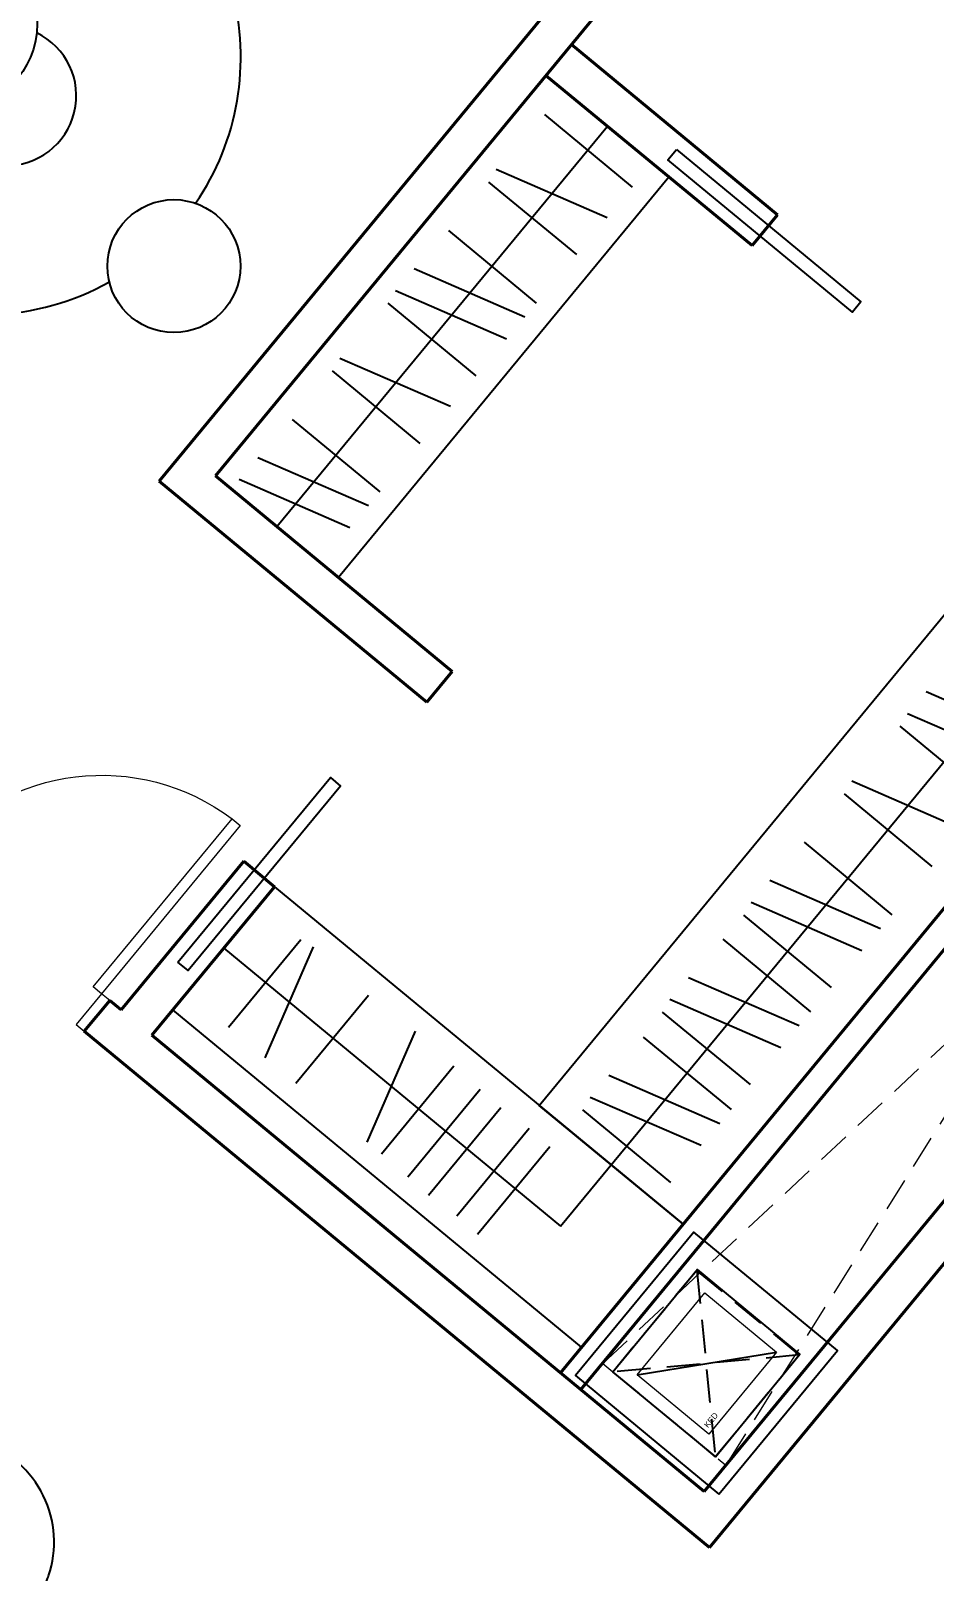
# Model space of a CAD drawing. Header units: millimetres. Extents: x -361681467 to 361175952, y -1292982 to 1550216.
# Drawn here: x -102360 to -98962, y 114538 to 120331 of the extents above; entities that cross this region are included whole.
import ezdxf

# ---------------------------------------------------------------- set-up
doc = ezdxf.new("R2010")
doc.units = ezdxf.units.MM
doc.header["$MEASUREMENT"] = 0
doc.linetypes.add('HIDDEN', pattern=[0.375, 0.25, -0.125])
for name, color, linetype in [('1DOOR', 1, 'Continuous'), ('220403_HDN_Penthouse Plan$0$220207_HDN_HBA_PH_PM$0$FURN', 8, 'Continuous'), ('220403_HDN_Penthouse Plan$0$A-DRAIN', 8, 'Continuous'), ('220403_HDN_Penthouse Plan$0$FURN', 8, 'Continuous'), ('A-_FURN----_E-_N', 251, 'Continuous'), ('A-DRAIN', 251, 'Continuous'), ('KT-Tuong', 1, 'Continuous'), ('MEP-M-DUCT-15', 6, 'Continuous'), ('MEP-M-DUCT-25', 7, 'Continuous'), ('SPE-MEP-General', 71, 'Continuous'), ('trục hút mùi', 21, 'Continuous'), ('Xref_NT1+NT2_MBDV Cot vach_220729$0$ccu12-Thay', 7, 'Continuous')]:
    doc.layers.add(name, color=color, linetype=linetype)
for name, color, linetype, lineweight in [('A-DOOR', 1, 'Continuous', 9), ('KT-lomo nuoc', 3, 'HIDDEN', 5), ('KT-Net cat', 1, 'Continuous', 40), ('SPE-MEP-HVAC', 140, 'Continuous', 0), ('SPE-MEP-M-WALL OPENING', 81, 'Continuous', 0)]:
    doc.layers.add(name, color=color, linetype=linetype, lineweight=lineweight)
doc.styles.get("Standard").update_dxf_attribs({"font": 'arial.ttf'})

# ---------------------------------------------------------------- blocks, each defined once
blk = doc.blocks.new('220403_HDN_Penthouse Plan$0$A$Cece1f3a0')
at = {"layer": '220403_HDN_Penthouse Plan$0$FURN'}
blk.add_circle((0, 0), 436.4, dxfattribs=at)
blk.add_arc((-338.4, -312.8, 0), 355.9, 105.8233, 339.67368, dxfattribs=at)
blk = doc.blocks.new('*U12')
at = {"color": 0}
for points in [[(-1100, -150), (-1100, 0), (-1060, 0), (-1060, -150)], [(-40, -150), (-40, 0), (0, 0), (0, -150)], [(-1020, -150), (-1060, -150), (-1060, -351), (-1020, -351)], [(-40, -150), (-80, -150), (-80, -970), (-40, -970)]]:
    blk.add_lwpolyline(points, close=True, dxfattribs=at)
for centre, radius, start, end in [((-1060.5, -150.4), 200.5, 270.15391, 0.05069), ((-41.5, -152.4), 818.5, 179.8292, 267.30661)]:
    blk.add_arc(centre, radius, start, end, dxfattribs=at)
blk = doc.blocks.new('PH6A')
at = {"layer": '1DOOR', "extrusion": (1.88146e-06, -2.70445e-06, 1), "elevation": -6.6}
blk.add_lwpolyline([(682804.7, 587584.1), (683098.4, 586733.3), (683051.2, 586717), (682757.4, 587567.7)], close=True, dxfattribs=at)
at = {"layer": '1DOOR', "extrusion": (2.70486e-06, 1.88087e-06, 1), "elevation": -3.3}
blk.add_lwpolyline([(679612.5, 585952.8), (680463.3, 586246.3), (680479.6, 586199), (679628.8, 585905.5)], close=True, dxfattribs=at)
at = {"layer": '220403_HDN_Penthouse Plan$0$220207_HDN_HBA_PH_PM$0$FURN', "extrusion": (2.1448e-06, 2.50075e-06, 1)}
blk.add_circle((680963.1, 588194.6, 2.2), 250, dxfattribs=at)
for start, end in [(159.13832, 267.86678), (294.08527, 343.75151)]:
    blk.add_arc((680760.9, 589237.3, 2.2), 967.6, start, end, dxfattribs=at)
at = {"layer": '220403_HDN_Penthouse Plan$0$A-DRAIN', "extrusion": (-3.89214e-07, -3.27146e-06, 1), "elevation": -2.2}
blk.add_lwpolyline([(677484.6, 584840.1), (677253.2, 584647.3, 0.414214), (677240.5, 584508.2), (677430.2, 584280.6, 0.414214), (677986.6, 584229.9), (677990.4, 584233.1), (677994.2, 584236.3, 0.414214), (678044.8, 584792.7), (677855.1, 585020.3, 0.414214), (677716, 585033), (677484.6, 584840.1)], format="xyb", dxfattribs=at)
at = {"layer": 'A-_FURN----_E-_N', "color": 8, "ltscale": 5, "extrusion": (-4.26668e-06, 2.18983e-08, 1)}
for p, q in [((682590.5, 587549.7, -6.3), (682450.7, 587954.5, -6.3)), ((682448.4, 587500.7, -6.3), (682187.2, 587872.7, -6.3)), ((682278.9, 587442.2, -6.3), (682139.1, 587847, -6.3)), ((682055.3, 587365.2, -6.3), (681915.6, 587770, -6.3)), ((681990.4, 587342.7, -6.3), (681729.2, 587714.7, -6.3)), ((681718.2, 587250.3, -6.3), (681578.5, 587655.1, -6.3)), ((681887.7, 587308.9, -6.3), (681626.5, 587680.9, -6.3)), ((681406.6, 587142.8, -6.3), (681266.9, 587547.6, -6.3)), ((681576.2, 587201.3, -6.3), (681315, 587573.3, -6.3)), ((681183.1, 587065.8, -6.3), (681043.3, 587470.6, -6.3)), ((681118.1, 587043.3, -6.3), (680856.9, 587415.3, -6.3)), ((681015.5, 587009.5, -6.3), (680754.3, 587381.5, -6.3)), ((682805.6, 584981.6, -6.3), (682544.4, 585353.6, -6.3)), ((682533.4, 584889.2, -6.3), (682393.7, 585294, -6.3)), ((682702.9, 584947.7, -6.3), (682441.7, 585319.8, -6.3)), ((682391.4, 584840.2, -6.3), (682130.2, 585212.2, -6.3)), ((682221.8, 584781.6, -6.3), (682082.1, 585186.4, -6.3)), ((681998.3, 584704.7, -6.3), (681858.5, 585109.5, -6.3)), ((681933.3, 584682.2, -6.3), (681672.1, 585054.2, -6.3)), ((681661.2, 584589.8, -6.3), (681521.4, 584994.6, -6.3)), ((681830.7, 584648.4, -6.3), (681569.5, 585020.4, -6.3)), ((681547.2, 584552.5, -6.3), (681407.5, 584957.3, -6.3)), ((681379.6, 584496.2, -6.3), (681118.5, 584868.2, -6.3)), ((681482.3, 584530, -6.3), (681221.1, 584902, -6.3)), ((681210.1, 584437.6, -6.3), (681070.4, 584842.4, -6.3)), ((681035.2, 584372.1, -6.3), (680774, 584744.1, -6.3)), ((681100.2, 584394.6, -6.3), (680960.4, 584799.4, -6.3)), ((680932.6, 584338.3, -6.3), (680671.4, 584710.3, -6.3)), ((680763.1, 584279.8, -6.3), (680623.3, 584684.6, -6.3))]:
    blk.add_line(p, q, dxfattribs=at)
at = {"layer": 'A-_FURN----_E-_N', "color": 8, "ltscale": 5, "extrusion": (2.18983e-08, 4.26668e-06, 1)}
for p, q in [((679646.5, 585644.5, -6.3), (680051.3, 585784.2, -6.3)), ((679705, 585475, -6.3), (680077, 585736.2, -6.3)), ((679754, 585332.9, -6.3), (680158.8, 585472.7, -6.3)), ((679867.8, 585003.8, -6.3), (680239.8, 585265, -6.3)), ((679890.4, 584938.8, -6.3), (680295.1, 585078.5, -6.3)), ((679929.3, 584813.1, -6.3), (680334.1, 584952.8, -6.3)), ((679959.6, 584713.4, -4.7), (680364.4, 584853.2, -4.7)), ((680010.4, 584591.8, -4.7), (680415.2, 584731.6, -4.7)), ((680040.7, 584492.2, -3.1), (680445.5, 584632, -3.1))]:
    blk.add_line(p, q, dxfattribs=at)
at = {"layer": 'A-DRAIN'}
for points, elevation in [([(680783.6, 587157), (682629.4, 587794.3)], -6.3), ([(680881.5, 586873.4), (682727.3, 587510.7)], -6.3), ([(679503.2, 585809.5), (680070.4, 586005.3), (680720.7, 584121.7), (680153.6, 583925.9), (679503.2, 585809.5)], -5.6), ([(679786.8, 585907.4), (680322.7, 584355.3)], -5.6), ([(680322.7, 584355.3), (683444.6, 585433.1)], -6.3)]:
    blk.add_lwpolyline(points, dxfattribs=dict(at, elevation=elevation))
at = {"layer": 'A-DRAIN', "elevation": -6.3}
blk.add_lwpolyline([(683330.2, 585764.6), (683559.1, 585101.6), (680720.7, 584121.7), (680491.8, 584784.7)], close=True, dxfattribs=at)
at = {"layer": 'KT-Net cat'}
for points, elevation in [([(680494.9, 587533.4), (685977.6, 589426.3)], -6.3), ([(680685.7, 587440.6), (686026.6, 589284.5)], -6.3), ([(683001.6, 587176), (682673.3, 588126.8)], -6.3), ([(682859.8, 587127), (682531.5, 588077.8)], -6.3), ([(680494.9, 587533.4), (680921.1, 586299)], -6.3), ([(680685.7, 587440.6), (681062.9, 586348)], -6.3), ([(682859.8, 587127), (683001.6, 587176)], -6.3), ([(681062.9, 586348), (680921.1, 586299)], -6.3), ([(680021.4, 586147.1), (679336.4, 585910.6)], -6.3), ([(680070.4, 586005.3), (680021.4, 586147.1)], -6.3), ([(679176.3, 585914.5), (679318.1, 585963.4)], -6.3), ([(679318.1, 585963.4), (679336.4, 585910.6)], -6.3), ([(680070.4, 586005.3), (679385.3, 585768.8)], -6.3), ([(679176.3, 585914.5), (680171.7, 583031.5)], -6.3), ([(680264.5, 583222.2), (687944.5, 585873.7)], -6.3), ([(679385.3, 585768.8), (680264.5, 583222.2)], -6.3), ([(680171.7, 583031.5), (687993.4, 585731.9)], -6.3), ([(680035.6, 583885.2), (684599.5, 585460.8)], 33.2), ([(680068.2, 583790.7), (684537.6, 585333.7)], 33.2)]:
    blk.add_lwpolyline(points, dxfattribs=dict(at, elevation=elevation))
at = {"layer": '220403_HDN_Penthouse Plan$0$220207_HDN_HBA_PH_PM$0$FURN', "extrusion": (2.1448e-06, 2.50075e-06, 1), "xscale": 0.7384615384615427, "yscale": 0.7384615384615427, "zscale": 0.7384615384615427, "rotation": 53.10764786000798}
blk.add_blockref('220403_HDN_Penthouse Plan$0$A$Cece1f3a0', (680724.6, 589408.4, 2.2), dxfattribs=at)
at = {"layer": 'A-DOOR', "extrusion": (-1.57246e-06, -3.23006e-06, -1), "zscale": -1, "rotation": 250.9553633111294}
blk.add_blockref('*U12', (-679176.3, 585914.4, 3.3), dxfattribs=at)
blk = doc.blocks.new('*U400')
at = {"layer": 'KT-lomo nuoc', "ltscale": 500}
for p, q in [((382.1, 462.6), (3546.9, -2929.1)), ((3929, -2466.4), (0, 0))]:
    blk.add_line(p, q, dxfattribs=at)
blk.add_lwpolyline([(382.1, 462.6), (3929, -2466.4), (3546.9, -2929.1), (0, 0)], close=True, dxfattribs=at)
blk = doc.blocks.new('*U413')
at = {"linetype": 'HIDDEN', "ltscale": 500}
for p, q in [((454, 200), (201.6, -457.6)), ((655.5, -257.6), (0, 0))]:
    blk.add_line(p, q, dxfattribs=at)
blk.add_lwpolyline([(454, 200), (655.5, -257.6), (201.6, -457.6), (0, 0)], close=True, dxfattribs=at)
blk = doc.blocks.new('A$C16B9592A')
at = {"layer": 'KT-lomo nuoc', "linetype": 'HIDDEN', "xscale": -0.9999999999999997, "rotation": 10.8976534755902}
blk.add_blockref('*U400', (-18720, -18019.2, 20.4), dxfattribs=at)
at = {"layer": 'trục hút mùi', "linetype": 'HIDDEN', "ltscale": 1000, "xscale": -1, "rotation": 254.2212213649985}
blk.add_blockref('*U413', (-21688.6, -21534.2, 20.3), dxfattribs=at)
blk = doc.blocks.new('*U352')
at = {"color": 0}
blk.add_lwpolyline([(0, 0), (400, 0), (400, 350), (0, 350)], close=True, dxfattribs=at)
at = {"layer": 'MEP-M-DUCT-15'}
for points in [[(50, 50), (50, 300), (150, 200), (50, 50)], [(350, 300), (50, 300), (150, 200), (350, 300)]]:
    blk.add_solid(points, dxfattribs=at)
at = {"layer": 'MEP-M-DUCT-25'}
blk.add_line((0, 0), (400, 350), dxfattribs=at)
blk = doc.blocks.new('A$C3AE13516')
at = {"layer": 'SPE-MEP-General'}
for points in [[(-100, -600), (600, -600), (600, 100), (-100, 100)], [(0, -500), (500, -500), (500, 0), (0, 0)]]:
    blk.add_lwpolyline(points, close=True, dxfattribs=at)
at = {"layer": 'SPE-MEP-M-WALL OPENING', "color": 1, "xscale": -1, "rotation": 179.9895041423619}
blk.add_blockref('*U352', (50, -76.8), dxfattribs=at)
at = {"layer": 'SPE-MEP-M-WALL OPENING', "color": 1, "insert": (64.6, -410.8, 0), "char_height": 21.77, "attachment_point": 7, "rotation": 359.97901}
blk.add_mtext_dynamic_manual_height_columns('KED', width=18.102, gutter_width=108866.8, heights=[0], dxfattribs=at)
blk = doc.blocks.new('A$C37EB1297')
at = {"layer": 'SPE-MEP-HVAC', "color": 1}
blk.add_blockref('A$C3AE13516', (-22489.1, 2381.3, 0), dxfattribs=at)

msp = doc.modelspace()

# ---------------------------------------------------------------- linework, layer by layer
at = {"layer": 'Xref_NT1+NT2_MBDV Cot vach_220729$0$ccu12-Thay', "extrusion": (-3.81165e-21, -3.29453e-06, 1), "elevation": 20}
for points in [[(-50734.5, 137616.8), (-52968, 139461.2), (-50454, 142505.4, 0.400724), (-51118.9, 150774), (-65797, 162894.2, 0.272258), (-70938.6, 163595, 0.114296), (-74918.6, 160636.5, -0.000247), (-76490.3, 158725.9), (-81646.6, 152482.1, 0.38048), (-81585.3, 152085.2), (-81276.9, 151830.5, -0.417134), (-81238.7, 151408.8), (-87543.2, 143769.2, -0.417133), (-87964.5, 143726.9), (-88273, 143981.6, 0.411319), (-88696.3, 143943.3), (-102523.3, 127202.8, 0.071629), (-103367.6, 125433.1, 0.050313), (-106100.2, 113163.4, 0.020998), (-106509, 107836.6, 0.504068), (-100691, 104089.9), (-92174.5, 107351, 0.080271), (-88480.7, 109650.8), (-67785.7, 134710.2, -0.414214), (-66380.8, 134844.2), (-58207.6, 128094.5, 0.41477), (-55386.6, 128366.3), (-50233.3, 134606.3)], [(-50799.5, 137538.1), (-53111.7, 139447.5), (-50533, 142570.1, 0.400609), (-51185.4, 150696.6), (-65861, 162814.7, 0.272153), (-70898.5, 163501.2, 0.114259), (-74840.2, 160571, -0.000247), (-76411.5, 158661), (-81563.7, 152422.2, 0.37285), (-81520.3, 152164), (-81211.9, 151909.2, -0.416719), (-81160.3, 151343.5), (-87464.2, 143704.5, -0.416748), (-88029.5, 143648.1), (-88338, 143902.9, 0.410662), (-88618, 143877.9), (-102441.2, 127141.8, 0.07147), (-103270.5, 125401.9, 0.050316), (-105998.9, 113151.4, 0.020978), (-106406.8, 107838.2, 0.503675), (-100727.3, 104185.3), (-92212.5, 107445.7, 0.080087), (-88554.1, 109722.2), (-67864.4, 134775.2, -0.414214), (-66315.8, 134922.9), (-58142.6, 128173.2, 0.414785), (-55465.3, 128431.2), (-50312, 134671.3)], [(-50863.2, 137461), (-53252.5, 139434.1), (-50610.3, 142633.4, 0.400492), (-51250.5, 150620.7), (-65923.8, 162736.9, 0.272047), (-70859.2, 163409.2, 0.114221), (-74763.5, 160506.9, -0.000247), (-76334.4, 158597.3), (-81481.3, 152365, 0.355996), (-81456.6, 152241.1), (-81148.2, 151986.3, -0.416443), (-81083.5, 151279.5), (-87386.8, 143641.2, -0.416491), (-88093.2, 143571), (-88401.6, 143825.8, 0.409202), (-88541.3, 143813.6), (-102360.8, 127082.1, 0.071309), (-103175.2, 125371.3, 0.05032), (-105899.6, 113139.5, 0.020958), (-106306.7, 107839.8, 0.503277), (-100762.9, 104278.8), (-92249.7, 107538.6, 0.079904), (-88625.9, 109792.2), (-67941.5, 134838.9, -0.414214), (-66252.1, 135000), (-58078.9, 128250.3, 0.4148), (-55542.5, 128494.8), (-50389.1, 134735)]]:
    msp.add_lwpolyline(points, format="xyb", dxfattribs=at)

# ---------------------------------------------------------------- block references
at = {"layer": 'KT-Net cat', "rotation": 31.40168876863161}
msp.add_blockref('PH6A', (-376578.3, -737404.3, 26.7), dxfattribs=at)
at = {"layer": 'KT-Tuong'}
msp.add_blockref('A$C16B9592A', (-78096.8, 136502.9, 0), dxfattribs=at)

# ---------------------------------------------------------------- next in the draw order: block references
at = {"layer": 'SPE-MEP-General', "rotation": 50.45579065114687}
msp.add_blockref('A$C37EB1297', (-84016.4, 131113.1, 20.4), dxfattribs=at)

doc.saveas('drawing.dxf')
